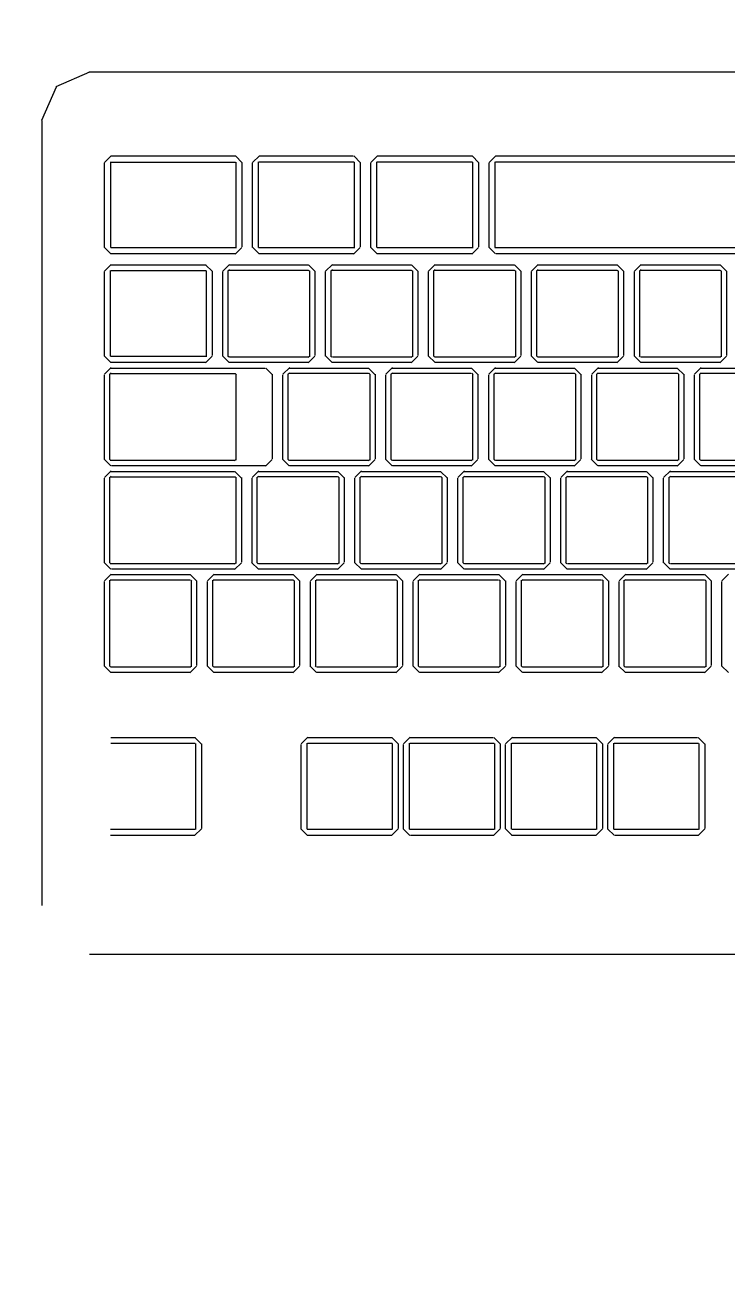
# Model space of a CAD drawing. Header units: millimetres. Extents: x 0 to 9483559, y -180456 to 305735.
# Drawn here: x 407246.4 to 407377.1, y 285868.6 to 286102.9 of the extents above; entities that cross this region are included whole.
import ezdxf

# ---------------------------------------------------------------- set-up
doc = ezdxf.new("R2010")
doc.units = ezdxf.units.MM
doc.layers.add('EI_DIMS_DETAIL', color=7, linetype='Continuous')
doc.layers.add('ТХ_ОБЩЕЕ', color=7, linetype='Continuous', lineweight=0, true_color=0x7b7b7b)
doc.styles.get("Standard").update_dxf_attribs({"font": 'GOST.TTF'})
doc.dimstyles.get("Standard").update_dxf_attribs({"dimtxt": 250, "dimasz": 150, "dimexe": 0.18, "dimexo": 0.0625, "dimgap": 100, "dimtad": 1, "dimdec": 0, "dimrnd": 5, "dimzin": 0, "dimdsep": 46, "dimtxsty": 'Standard', "dimcen": 0.09, "dimadec": 0, "dimazin": 0, "dimtfac": 1, "dimtdec": 0, "dimtofl": 0, "dimtmove": 0, "dimatfit": 3, "dimfxl": 1, "dimtolj": 1, "dimtzin": 0, "dimarcsym": 0})

# ---------------------------------------------------------------- blocks, each defined once
blk = doc.blocks.new('table oborud')
at = {"layer": 'ТХ_ОБЩЕЕ'}
for points in [[(743593.61, 689716.76), (743447.36, 689716.76)], [(743599.83, 689714.11), (743593.58, 689716.86)], [(743602.61, 689707.91), (743599.86, 689714.16)], [(743438.31, 689707.91), (743438.31, 689265.16)], [(743602.61, 689265.29), (743602.61, 689708.04)], [(743460.41, 689688.26), (743460.41, 689704.01)], [(743461.51, 689688.24), (743461.51, 689703.99)], [(743477.56, 689703.94), (743477.56, 689688.19)], [(743478.66, 689703.91), (743478.66, 689688.16)], [(743490.76, 689703.91), (743492.01, 689705.16)], [(743490.76, 689689.14), (743490.76, 689703.89)], [(743491.76, 689703.94), (743492.01, 689704.19)], [(743491.93, 689704.11), (743507.93, 689704.11)], [(743491.96, 689705.11), (743507.71, 689705.11)], [(743507.81, 689705.11), (743509.06, 689703.86)], [(743507.83, 689704.11), (743508.08, 689703.86)], [(743508.01, 689703.94), (743508.01, 689689.19)], [(743509.01, 689703.91), (743509.01, 689689.16)], [(743510.01, 689703.91), (743511.26, 689705.16)], [(743511.01, 689703.94), (743511.26, 689704.19)], [(743511.01, 689680.79), (743511.01, 689704.04)], [(743511.16, 689704.09), (743527.16, 689704.09)], [(743511.18, 689705.11), (743526.93, 689705.11)], [(743527.06, 689705.11), (743528.31, 689703.86)], [(743527.08, 689704.09), (743527.33, 689703.84)], [(743527.23, 689703.94), (743527.23, 689680.69)], [(743528.23, 689703.91), (743528.23, 689680.91)], [(743529.23, 689703.91), (743530.48, 689705.16)], [(743530.26, 689703.94), (743530.51, 689704.19)], [(743530.26, 689680.79), (743530.26, 689704.04)], [(743530.41, 689704.09), (743546.41, 689704.09)], [(743530.43, 689705.11), (743546.18, 689705.11)], [(743546.31, 689705.11), (743547.56, 689703.86)], [(743546.33, 689704.09), (743546.58, 689703.84)], [(743546.48, 689703.94), (743546.48, 689680.69)], [(743547.48, 689703.91), (743547.48, 689675.16)], [(743548.48, 689703.91), (743549.73, 689705.16)], [(743548.48, 689686.19), (743548.48, 689703.94)], [(743549.61, 689686.21), (743549.61, 689703.96)], [(743549.61, 689703.94), (743549.61, 689703.94)], [(743549.66, 689703.99), (743565.66, 689703.99)], [(743549.68, 689705.11), (743565.43, 689705.11)], [(743565.53, 689705.11), (743566.78, 689703.86)], [(743565.58, 689703.99), (743565.58, 689703.99)], [(743565.63, 689703.94), (743565.63, 689686.19)], [(743566.73, 689703.91), (743566.73, 689686.16)], [(743568.73, 689703.91), (743569.98, 689705.16)], [(743568.73, 689680.71), (743568.73, 689703.96)], [(743569.88, 689703.94), (743569.88, 689703.94)], [(743569.88, 689680.66), (743569.88, 689703.91)], [(743569.91, 689703.94), (743585.91, 689703.94)], [(743569.93, 689705.11), (743585.68, 689705.11)], [(743585.78, 689705.11), (743587.03, 689703.86)], [(743585.83, 689703.94), (743585.83, 689680.69)], [(743586.98, 689703.91), (743586.98, 689680.66)], [(743491.76, 689689.11), (743491.76, 689703.86)], [(743510.01, 689680.81), (743510.01, 689703.81)], [(743529.23, 689675.06), (743529.23, 689703.81)], [(743461.61, 689687.06), (743460.36, 689688.31)], [(743477.51, 689688.16), (743461.51, 689688.16)], [(743461.58, 689688.16), (743461.58, 689688.16)], [(743478.66, 689688.26), (743477.41, 689687.01)], [(743477.56, 689688.24), (743477.56, 689688.24)], [(743491.96, 689687.94), (743490.71, 689689.19)], [(743491.93, 689688.94), (743491.68, 689689.19)], [(743507.83, 689688.94), (743491.83, 689688.94)], [(743507.81, 689687.94), (743492.06, 689687.94)], [(743509.01, 689689.14), (743507.76, 689687.89)], [(743508.01, 689689.11), (743507.76, 689688.86)], [(743477.46, 689687.06), (743461.71, 689687.06)], [(743490.76, 689684.74), (743492.01, 689685.99)], [(743491.96, 689685.94), (743507.71, 689685.94)], [(743507.81, 689685.94), (743509.06, 689684.69)], [(743549.68, 689685.06), (743548.43, 689686.31)], [(743565.58, 689686.19), (743549.58, 689686.19)], [(743549.66, 689686.19), (743549.66, 689686.19)], [(743566.73, 689686.26), (743565.48, 689685.01)], [(743565.63, 689686.24), (743565.63, 689686.24)], [(743490.76, 689669.96), (743490.76, 689684.71)], [(743491.76, 689684.76), (743492.01, 689685.01)], [(743491.76, 689669.94), (743491.76, 689684.69)], [(743491.93, 689684.94), (743507.93, 689684.94)], [(743507.83, 689684.94), (743508.08, 689684.69)], [(743508.01, 689684.76), (743508.01, 689670.01)], [(743509.01, 689684.74), (743509.01, 689669.99)], [(743548.48, 689681.89), (743549.73, 689683.14)], [(743549.68, 689683.06), (743565.43, 689683.06)], [(743565.53, 689685.06), (743549.78, 689685.06)], [(743565.53, 689683.06), (743566.78, 689681.81)], [(743511.18, 689679.61), (743509.93, 689680.86)], [(743511.16, 689680.64), (743510.91, 689680.89)], [(743527.08, 689680.64), (743511.08, 689680.64)], [(743528.23, 689680.81), (743526.98, 689679.56)], [(743527.23, 689680.79), (743526.98, 689680.54)], [(743530.41, 689680.64), (743530.16, 689680.89)], [(743546.33, 689680.64), (743530.33, 689680.64)], [(743546.48, 689680.79), (743546.23, 689680.54)], [(743548.48, 689667.11), (743548.48, 689681.86)], [(743549.48, 689681.91), (743549.73, 689682.16)], [(743549.48, 689667.09), (743549.48, 689681.84)], [(743549.66, 689682.06), (743565.66, 689682.06)], [(743565.56, 689682.06), (743565.81, 689681.81)], [(743565.73, 689681.91), (743565.73, 689667.16)], [(743566.73, 689681.89), (743566.73, 689667.14)], [(743569.93, 689679.51), (743568.68, 689680.76)], [(743585.83, 689680.66), (743569.83, 689680.66)], [(743569.91, 689680.66), (743569.91, 689680.66)], [(743586.98, 689680.71), (743585.73, 689679.46)], [(743527.06, 689679.61), (743511.31, 689679.61)], [(743585.78, 689679.51), (743570.03, 689679.51)], [(743510.01, 689676.44), (743511.26, 689677.69)], [(743510.01, 689661.66), (743510.01, 689676.41)], [(743510.98, 689676.46), (743511.23, 689676.71)], [(743510.98, 689661.64), (743510.98, 689676.39)], [(743511.16, 689676.64), (743527.16, 689676.64)], [(743511.18, 689677.61), (743526.93, 689677.61)], [(743527.06, 689677.61), (743528.31, 689676.36)], [(743527.08, 689676.64), (743527.33, 689676.39)], [(743527.26, 689676.46), (743527.26, 689661.71)], [(743528.23, 689676.44), (743528.23, 689661.69)], [(743568.73, 689676.31), (743569.98, 689677.56)], [(743568.73, 689658.59), (743568.73, 689676.34)], [(743569.86, 689658.64), (743569.86, 689676.39)], [(743569.86, 689676.36), (743569.86, 689676.36)], [(743569.91, 689676.39), (743585.91, 689676.39)], [(743569.93, 689677.51), (743585.68, 689677.51)], [(743585.78, 689677.51), (743587.03, 689676.26)], [(743585.83, 689676.39), (743585.83, 689676.39)], [(743585.88, 689676.36), (743585.88, 689658.61)], [(743586.98, 689676.31), (743586.98, 689658.81)], [(743530.43, 689673.86), (743529.18, 689675.11)], [(743546.31, 689673.86), (743530.56, 689673.86)], [(743547.48, 689675.06), (743546.23, 689673.81)], [(743529.23, 689670.69), (743530.48, 689671.94)], [(743530.43, 689671.86), (743546.18, 689671.86)], [(743546.31, 689671.86), (743547.56, 689670.61)], [(743491.96, 689668.76), (743490.71, 689670.01)], [(743491.93, 689669.76), (743491.68, 689670.01)], [(743507.83, 689669.76), (743491.83, 689669.76)], [(743507.81, 689668.76), (743492.06, 689668.76)], [(743509.01, 689669.96), (743507.76, 689668.71)], [(743508.01, 689669.94), (743507.76, 689669.69)], [(743529.23, 689655.91), (743529.23, 689670.66)], [(743530.23, 689670.71), (743530.48, 689670.96)], [(743530.23, 689655.89), (743530.23, 689670.64)], [(743530.41, 689670.89), (743546.41, 689670.89)], [(743546.33, 689670.89), (743546.58, 689670.64)], [(743546.51, 689670.71), (743546.51, 689655.96)], [(743547.48, 689670.69), (743547.48, 689655.94)], [(743460.41, 689667.26), (743461.66, 689668.51)], [(743460.41, 689651.61), (743460.41, 689667.36)], [(743461.51, 689651.59), (743461.51, 689667.34)], [(743461.51, 689667.29), (743461.51, 689667.29)], [(743461.58, 689667.34), (743477.58, 689667.34)], [(743461.61, 689668.46), (743477.36, 689668.46)], [(743477.46, 689668.46), (743478.71, 689667.21)], [(743477.51, 689667.34), (743477.51, 689667.34)], [(743477.56, 689667.29), (743477.56, 689651.54)], [(743478.66, 689667.26), (743478.66, 689651.51)], [(743490.76, 689665.59), (743492.01, 689666.84)], [(743491.96, 689666.76), (743507.71, 689666.76)], [(743507.81, 689666.76), (743509.06, 689665.51)], [(743549.68, 689665.91), (743548.43, 689667.16)], [(743549.66, 689666.91), (743549.41, 689667.16)], [(743565.56, 689666.91), (743549.56, 689666.91)], [(743566.73, 689667.11), (743565.48, 689665.86)], [(743565.73, 689667.09), (743565.48, 689666.84)], [(743490.76, 689650.79), (743490.76, 689665.54)], [(743491.76, 689665.61), (743492.01, 689665.86)], [(743491.76, 689650.76), (743491.76, 689665.51)], [(743491.93, 689665.76), (743507.93, 689665.76)], [(743507.83, 689665.76), (743508.08, 689665.51)], [(743508.01, 689665.61), (743508.01, 689650.86)], [(743509.01, 689665.59), (743509.01, 689650.84)], [(743565.53, 689665.91), (743549.78, 689665.91)], [(743511.18, 689660.46), (743509.93, 689661.71)], [(743511.16, 689661.46), (743510.91, 689661.71)], [(743548.48, 689662.71), (743549.73, 689663.96)], [(743548.48, 689647.94), (743548.48, 689662.69)], [(743549.48, 689662.74), (743549.73, 689662.99)], [(743549.48, 689647.91), (743549.48, 689662.66)], [(743549.66, 689662.91), (743565.66, 689662.91)], [(743549.68, 689663.91), (743565.43, 689663.91)], [(743565.53, 689663.91), (743566.78, 689662.66)], [(743565.56, 689662.91), (743565.81, 689662.66)], [(743565.73, 689662.74), (743565.73, 689647.99)], [(743566.73, 689662.71), (743566.73, 689647.96)], [(743527.08, 689661.46), (743511.08, 689661.46)], [(743527.06, 689660.46), (743511.31, 689660.46)], [(743528.23, 689661.66), (743526.98, 689660.41)], [(743527.26, 689661.64), (743527.01, 689661.39)], [(743510.01, 689657.26), (743511.26, 689658.51)], [(743510.01, 689642.49), (743510.01, 689657.24)], [(743510.98, 689657.29), (743511.23, 689657.54)], [(743510.98, 689642.46), (743510.98, 689657.21)], [(743511.16, 689657.46), (743527.16, 689657.46)], [(743511.18, 689658.46), (743526.93, 689658.46)], [(743527.06, 689658.46), (743528.31, 689657.21)], [(743527.08, 689657.46), (743527.33, 689657.21)], [(743527.26, 689657.29), (743527.26, 689642.54)], [(743528.23, 689657.26), (743528.23, 689642.51)], [(743569.93, 689657.49), (743568.68, 689658.74)], [(743585.83, 689658.59), (743569.83, 689658.59)], [(743569.91, 689658.59), (743569.91, 689658.59)], [(743585.78, 689657.49), (743570.03, 689657.49)], [(743586.98, 689658.69), (743585.73, 689657.44)], [(743585.88, 689658.64), (743585.88, 689658.64)], [(743530.43, 689654.71), (743529.18, 689655.96)], [(743530.41, 689655.71), (743530.16, 689655.96)], [(743546.33, 689655.71), (743530.33, 689655.71)], [(743546.31, 689654.71), (743530.56, 689654.71)], [(743547.48, 689655.91), (743546.23, 689654.66)], [(743546.51, 689655.89), (743546.26, 689655.64)], [(743568.73, 689654.29), (743569.98, 689655.54)], [(743569.93, 689655.49), (743585.68, 689655.49)], [(743585.78, 689655.49), (743587.03, 689654.24)], [(743529.23, 689651.51), (743530.48, 689652.76)], [(743530.43, 689652.71), (743546.18, 689652.71)], [(743546.31, 689652.71), (743547.56, 689651.46)], [(743568.73, 689636.56), (743568.73, 689654.31)], [(743569.86, 689636.59), (743569.86, 689654.34)], [(743569.86, 689654.31), (743569.86, 689654.31)], [(743569.91, 689654.36), (743585.91, 689654.36)], [(743585.83, 689654.36), (743585.83, 689654.36)], [(743585.88, 689654.31), (743585.88, 689636.56)], [(743586.98, 689654.29), (743586.98, 689636.54)], [(743461.61, 689650.41), (743460.36, 689651.66)], [(743477.51, 689651.51), (743461.51, 689651.51)], [(743461.58, 689651.51), (743461.58, 689651.51)], [(743477.46, 689650.41), (743461.71, 689650.41)], [(743478.66, 689651.61), (743477.41, 689650.36)], [(743477.56, 689651.59), (743477.56, 689651.59)], [(743491.96, 689649.61), (743490.71, 689650.86)], [(743491.93, 689650.61), (743491.68, 689650.86)], [(743507.83, 689650.61), (743491.83, 689650.61)], [(743509.01, 689650.79), (743507.76, 689649.54)], [(743508.01, 689650.76), (743507.76, 689650.51)], [(743529.23, 689636.74), (743529.23, 689651.49)], [(743530.23, 689651.54), (743530.48, 689651.79)], [(743530.23, 689636.71), (743530.23, 689651.46)], [(743530.41, 689651.71), (743546.41, 689651.71)], [(743546.33, 689651.71), (743546.58, 689651.46)], [(743546.51, 689651.54), (743546.51, 689636.79)], [(743547.48, 689651.51), (743547.48, 689636.76)], [(743460.41, 689648.21), (743461.66, 689649.46)], [(743460.41, 689632.59), (743460.41, 689648.09)], [(743461.51, 689632.54), (743461.51, 689648.29)], [(743461.51, 689648.26), (743461.51, 689648.26)], [(743461.58, 689648.31), (743477.58, 689648.31)], [(743461.61, 689649.41), (743477.36, 689649.41)], [(743477.46, 689649.41), (743478.71, 689648.16)], [(743477.51, 689648.31), (743477.51, 689648.31)], [(743477.56, 689648.26), (743477.56, 689632.51)], [(743478.66, 689648.21), (743478.66, 689632.71)], [(743490.76, 689646.41), (743492.01, 689647.66)], [(743507.81, 689649.61), (743492.06, 689649.61)], [(743549.68, 689646.74), (743548.43, 689647.99)], [(743549.66, 689647.74), (743549.41, 689647.99)], [(743565.56, 689647.74), (743549.56, 689647.74)], [(743566.73, 689647.94), (743565.48, 689646.69)], [(743565.73, 689647.91), (743565.48, 689647.66)], [(743490.76, 689631.64), (743490.76, 689646.39)], [(743491.76, 689646.44), (743492.01, 689646.69)], [(743491.76, 689631.61), (743491.76, 689646.36)], [(743491.93, 689646.61), (743507.93, 689646.61)], [(743491.96, 689647.61), (743507.71, 689647.61)], [(743507.81, 689647.61), (743509.06, 689646.36)], [(743507.83, 689646.61), (743508.08, 689646.36)], [(743508.01, 689646.44), (743508.01, 689631.69)], [(743509.01, 689646.41), (743509.01, 689631.66)], [(743565.53, 689646.74), (743549.78, 689646.74)], [(743548.48, 689643.54), (743549.73, 689644.79)], [(743548.48, 689628.76), (743548.48, 689643.51)], [(743549.48, 689643.56), (743549.73, 689643.81)], [(743549.48, 689628.74), (743549.48, 689643.49)], [(743549.66, 689643.74), (743565.66, 689643.74)], [(743549.68, 689644.74), (743565.43, 689644.74)], [(743565.53, 689644.74), (743566.78, 689643.49)], [(743565.56, 689643.74), (743565.81, 689643.49)], [(743565.73, 689643.56), (743565.73, 689628.81)], [(743566.73, 689643.54), (743566.73, 689628.79)], [(743511.18, 689641.29), (743509.93, 689642.54)], [(743511.16, 689642.29), (743510.91, 689642.54)], [(743527.08, 689642.29), (743511.08, 689642.29)], [(743527.06, 689641.29), (743511.31, 689641.29)], [(743528.23, 689642.49), (743526.98, 689641.24)], [(743527.26, 689642.46), (743527.01, 689642.21)], [(743510.01, 689638.09), (743511.26, 689639.34)], [(743510.98, 689638.11), (743511.23, 689638.36)], [(743511.16, 689638.29), (743527.16, 689638.29)], [(743511.18, 689639.29), (743526.93, 689639.29)], [(743527.06, 689639.29), (743528.31, 689638.04)], [(743527.08, 689638.29), (743527.33, 689638.04)], [(743510.01, 689623.31), (743510.01, 689638.06)], [(743510.98, 689623.29), (743510.98, 689638.04)], [(743527.26, 689638.11), (743527.26, 689623.36)], [(743528.23, 689638.09), (743528.23, 689623.34)], [(743530.43, 689635.54), (743529.18, 689636.79)], [(743530.41, 689636.54), (743530.16, 689636.79)], [(743546.33, 689636.54), (743530.33, 689636.54)], [(743547.48, 689636.74), (743546.23, 689635.49)], [(743546.51, 689636.71), (743546.26, 689636.46)], [(743569.93, 689635.46), (743568.68, 689636.71)], [(743585.83, 689636.56), (743569.83, 689636.56)], [(743569.91, 689636.56), (743569.91, 689636.56)], [(743586.98, 689636.64), (743585.73, 689635.39)], [(743585.88, 689636.61), (743585.88, 689636.61)], [(743529.23, 689632.34), (743530.48, 689633.59)], [(743546.31, 689635.54), (743530.56, 689635.54)], [(743585.78, 689635.46), (743570.03, 689635.46)], [(743461.61, 689631.39), (743460.36, 689632.64)], [(743477.51, 689632.49), (743461.51, 689632.49)], [(743461.58, 689632.49), (743461.58, 689632.49)], [(743477.46, 689631.39), (743461.71, 689631.39)], [(743478.66, 689632.59), (743477.41, 689631.34)], [(743477.56, 689632.54), (743477.56, 689632.54)], [(743491.96, 689630.44), (743490.71, 689631.69)], [(743491.93, 689631.44), (743491.68, 689631.69)], [(743507.83, 689631.44), (743491.83, 689631.44)], [(743509.01, 689631.64), (743507.76, 689630.39)], [(743508.01, 689631.61), (743507.76, 689631.36)], [(743529.23, 689617.56), (743529.23, 689632.31)], [(743530.23, 689632.36), (743530.48, 689632.61)], [(743530.23, 689617.54), (743530.23, 689632.29)], [(743530.41, 689632.54), (743546.41, 689632.54)], [(743530.43, 689633.54), (743546.18, 689633.54)], [(743546.31, 689633.54), (743547.56, 689632.29)], [(743546.33, 689632.54), (743546.58, 689632.29)], [(743546.51, 689632.36), (743546.51, 689617.61)], [(743547.48, 689632.34), (743547.48, 689617.59)], [(743568.73, 689632.26), (743569.98, 689633.51)], [(743568.73, 689523.16), (743568.73, 689632.16)], [(743569.86, 689523.14), (743569.86, 689632.39)], [(743569.86, 689632.29), (743569.86, 689632.29)], [(743569.91, 689632.34), (743585.91, 689632.34)], [(743569.93, 689633.46), (743585.68, 689633.46)], [(743585.78, 689633.46), (743587.03, 689632.21)], [(743585.83, 689632.34), (743585.83, 689632.34)], [(743585.86, 689632.29), (743585.86, 689523.04)], [(743586.98, 689632.26), (743586.98, 689523.26)], [(743460.41, 689629.19), (743461.66, 689630.44)], [(743460.41, 689613.54), (743460.41, 689629.29)], [(743461.51, 689613.51), (743461.51, 689629.26)], [(743461.51, 689629.21), (743461.51, 689629.21)], [(743461.58, 689629.29), (743477.58, 689629.29)], [(743461.61, 689630.39), (743477.36, 689630.39)], [(743477.46, 689630.39), (743478.71, 689629.14)], [(743477.51, 689629.29), (743477.51, 689629.29)], [(743477.56, 689629.21), (743477.56, 689613.46)], [(743478.66, 689629.19), (743478.66, 689613.44)], [(743507.81, 689630.44), (743492.06, 689630.44)], [(743490.76, 689627.24), (743492.01, 689628.49)], [(743490.76, 689612.46), (743490.76, 689627.21)], [(743491.76, 689627.26), (743492.01, 689627.51)], [(743491.76, 689612.44), (743491.76, 689627.19)], [(743491.93, 689627.44), (743507.93, 689627.44)], [(743491.96, 689628.44), (743507.71, 689628.44)], [(743507.81, 689628.44), (743509.06, 689627.19)], [(743507.83, 689627.44), (743508.08, 689627.19)], [(743508.01, 689627.26), (743508.01, 689612.51)], [(743509.01, 689627.24), (743509.01, 689612.49)], [(743549.68, 689627.56), (743548.43, 689628.81)], [(743549.66, 689628.56), (743549.41, 689628.81)], [(743565.56, 689628.56), (743549.56, 689628.56)], [(743565.53, 689627.56), (743549.78, 689627.56)], [(743566.73, 689628.76), (743565.48, 689627.51)], [(743565.73, 689628.74), (743565.48, 689628.49)], [(743548.48, 689624.39), (743549.73, 689625.64)], [(743548.48, 689609.61), (743548.48, 689624.36)], [(743549.48, 689624.41), (743549.73, 689624.66)], [(743549.48, 689609.59), (743549.48, 689624.34)], [(743549.66, 689624.59), (743565.66, 689624.59)], [(743549.68, 689625.56), (743565.43, 689625.56)], [(743565.53, 689625.56), (743566.78, 689624.31)], [(743565.56, 689624.59), (743565.81, 689624.34)], [(743565.73, 689624.41), (743565.73, 689609.66)], [(743566.73, 689624.39), (743566.73, 689609.64)], [(743511.18, 689622.11), (743509.93, 689623.36)], [(743511.16, 689623.11), (743510.91, 689623.36)], [(743527.08, 689623.11), (743511.08, 689623.11)], [(743527.06, 689622.11), (743511.31, 689622.11)], [(743528.23, 689623.31), (743526.98, 689622.06)], [(743527.26, 689623.29), (743527.01, 689623.04)], [(743510.01, 689618.94), (743511.26, 689620.19)], [(743511.18, 689620.11), (743526.93, 689620.11)], [(743527.06, 689620.11), (743528.31, 689618.86)], [(743510.01, 689604.16), (743510.01, 689618.91)], [(743510.98, 689618.96), (743511.23, 689619.21)], [(743510.98, 689604.14), (743510.98, 689618.89)], [(743511.16, 689619.14), (743527.16, 689619.14)], [(743527.08, 689619.14), (743527.33, 689618.89)], [(743527.26, 689618.96), (743527.26, 689604.21)], [(743528.23, 689618.94), (743528.23, 689604.19)], [(743530.43, 689616.36), (743529.18, 689617.61)], [(743530.41, 689617.36), (743530.16, 689617.61)], [(743546.33, 689617.36), (743530.33, 689617.36)], [(743547.48, 689617.56), (743546.23, 689616.31)], [(743546.51, 689617.54), (743546.26, 689617.29)], [(743546.31, 689616.36), (743530.56, 689616.36)], [(743461.61, 689612.34), (743460.36, 689613.59)], [(743477.51, 689613.44), (743461.51, 689613.44)], [(743461.58, 689613.44), (743461.58, 689613.44)], [(743478.66, 689613.54), (743477.41, 689612.29)], [(743477.56, 689613.51), (743477.56, 689613.51)], [(743491.96, 689611.26), (743490.71, 689612.51)], [(743491.93, 689612.26), (743491.68, 689612.51)], [(743529.23, 689613.19), (743530.48, 689614.44)], [(743529.23, 689598.41), (743529.23, 689613.16)], [(743530.23, 689613.21), (743530.48, 689613.46)], [(743530.23, 689598.39), (743530.23, 689613.14)], [(743530.41, 689613.39), (743546.41, 689613.39)], [(743530.43, 689614.36), (743546.18, 689614.36)], [(743546.31, 689614.36), (743547.56, 689613.11)], [(743546.33, 689613.39), (743546.58, 689613.14)], [(743546.51, 689613.21), (743546.51, 689598.46)], [(743547.48, 689613.19), (743547.48, 689598.44)], [(743460.41, 689610.14), (743461.66, 689611.39)], [(743461.51, 689594.46), (743461.51, 689610.21)], [(743461.51, 689610.19), (743461.51, 689610.19)], [(743461.58, 689610.24), (743477.58, 689610.24)], [(743461.61, 689611.34), (743477.36, 689611.34)], [(743477.46, 689612.34), (743461.71, 689612.34)], [(743477.46, 689611.34), (743478.71, 689610.09)], [(743477.51, 689610.24), (743477.51, 689610.24)], [(743477.56, 689610.19), (743477.56, 689594.44)], [(743507.83, 689612.26), (743491.83, 689612.26)], [(743507.81, 689611.26), (743492.06, 689611.26)], [(743509.01, 689612.46), (743507.76, 689611.21)], [(743508.01, 689612.44), (743507.76, 689612.19)], [(743460.41, 689594.51), (743460.41, 689610.01)], [(743478.66, 689610.14), (743478.66, 689594.64)], [(743490.76, 689608.09), (743492.01, 689609.34)], [(743490.76, 689593.31), (743490.76, 689608.06)], [(743491.76, 689608.11), (743492.01, 689608.36)], [(743491.76, 689593.29), (743491.76, 689608.04)], [(743491.93, 689608.29), (743507.93, 689608.29)], [(743491.96, 689609.26), (743507.71, 689609.26)], [(743507.81, 689609.26), (743509.06, 689608.01)], [(743507.83, 689608.29), (743508.08, 689608.04)], [(743508.01, 689608.11), (743508.01, 689593.36)], [(743509.01, 689608.09), (743509.01, 689593.34)], [(743549.68, 689608.41), (743548.43, 689609.66)], [(743549.66, 689609.41), (743549.41, 689609.66)], [(743565.56, 689609.41), (743549.56, 689609.41)], [(743565.53, 689608.41), (743549.78, 689608.41)], [(743566.73, 689609.61), (743565.48, 689608.36)], [(743565.73, 689609.59), (743565.48, 689609.34)], [(743548.48, 689605.21), (743549.73, 689606.46)], [(743549.48, 689605.24), (743549.73, 689605.49)], [(743549.68, 689606.41), (743565.43, 689606.41)], [(743565.53, 689606.41), (743566.78, 689605.16)], [(743511.18, 689602.96), (743509.93, 689604.21)], [(743511.16, 689603.96), (743510.91, 689604.21)], [(743527.08, 689603.96), (743511.08, 689603.96)], [(743528.23, 689604.16), (743526.98, 689602.91)], [(743527.26, 689604.14), (743527.01, 689603.89)], [(743548.48, 689590.44), (743548.48, 689605.19)], [(743549.48, 689590.41), (743549.48, 689605.16)], [(743549.66, 689605.41), (743565.66, 689605.41)], [(743565.56, 689605.41), (743565.81, 689605.16)], [(743565.73, 689605.24), (743565.73, 689590.49)], [(743566.73, 689605.21), (743566.73, 689590.46)], [(743510.01, 689599.76), (743511.26, 689601.01)], [(743511.18, 689600.96), (743526.93, 689600.96)], [(743527.06, 689602.96), (743511.31, 689602.96)], [(743527.06, 689600.96), (743528.31, 689599.71)], [(743510.01, 689584.99), (743510.01, 689599.74)], [(743510.98, 689599.79), (743511.23, 689600.04)], [(743510.98, 689584.96), (743510.98, 689599.71)], [(743511.16, 689599.96), (743527.16, 689599.96)], [(743527.08, 689599.96), (743527.33, 689599.71)], [(743527.26, 689599.79), (743527.26, 689585.04)], [(743528.23, 689599.76), (743528.23, 689585.01)], [(743530.43, 689597.21), (743529.18, 689598.46)], [(743530.41, 689598.21), (743530.16, 689598.46)], [(743546.33, 689598.21), (743530.33, 689598.21)], [(743546.31, 689597.21), (743530.56, 689597.21)], [(743547.48, 689598.41), (743546.23, 689597.16)], [(743546.51, 689598.39), (743546.26, 689598.14)], [(743461.61, 689593.31), (743460.36, 689594.56)], [(743477.51, 689594.41), (743461.51, 689594.41)], [(743461.58, 689594.41), (743461.58, 689594.41)], [(743478.66, 689594.51), (743477.41, 689593.26)], [(743477.56, 689594.46), (743477.56, 689594.46)], [(743529.23, 689594.01), (743530.48, 689595.26)], [(743529.23, 689579.24), (743529.23, 689593.99)], [(743530.23, 689594.04), (743530.48, 689594.29)], [(743530.23, 689579.21), (743530.23, 689593.96)], [(743530.41, 689594.21), (743546.41, 689594.21)], [(743530.43, 689595.21), (743546.18, 689595.21)], [(743546.31, 689595.21), (743547.56, 689593.96)], [(743546.33, 689594.21), (743546.58, 689593.96)], [(743546.51, 689594.04), (743546.51, 689579.29)], [(743547.48, 689594.01), (743547.48, 689579.26)], [(743477.46, 689593.31), (743461.71, 689593.31)], [(743491.96, 689592.11), (743490.71, 689593.36)], [(743491.93, 689593.11), (743491.68, 689593.36)], [(743507.83, 689593.11), (743491.83, 689593.11)], [(743507.81, 689592.11), (743492.06, 689592.11)], [(743509.01, 689593.31), (743507.76, 689592.06)], [(743508.01, 689593.29), (743507.76, 689593.04)], [(743490.76, 689588.91), (743492.01, 689590.16)], [(743491.96, 689590.11), (743507.71, 689590.11)], [(743507.81, 689590.11), (743509.06, 689588.86)], [(743549.68, 689589.24), (743548.43, 689590.49)], [(743549.66, 689590.24), (743549.41, 689590.49)], [(743565.56, 689590.24), (743549.56, 689590.24)], [(743565.53, 689589.24), (743549.78, 689589.24)], [(743566.73, 689590.44), (743565.48, 689589.19)], [(743565.73, 689590.41), (743565.48, 689590.16)]]:
    blk.add_lwpolyline(points, dxfattribs=at)
blk = doc.blocks.new('*D396')
at = {"layer": 'Defpoints', "color": 0, "lineweight": 9, "ltscale": 100, "transparency": 16777216}
for p in [(403050.35, 300608.42), (403050.35, 300608.42), (404240.83, 298785.4), (412648.88, 297109.58), (407122.02, 285123.56)]:
    blk.add_point(p, dxfattribs=at)
at = {"layer": 'EI_DIMS_DETAIL', "color": 0, "lineweight": -2, "ltscale": 100, "transparency": 16777216}
blk.add_arc((403050.35, 300608.42), 2177.31, 288.68019, 336.02423, dxfattribs=at)
at = {"layer": 'EI_DIMS_DETAIL', "color": 0, "lineweight": 9, "ltscale": 100, "transparency": 16777216}
for points in [[(405016.61, 299733.04), (405062.97, 299714.31), (405095.98, 299862.75)], [(403754.89, 298521.87), (403740.52, 298569.76), (403604.04, 298502.69)]]:
    blk.add_solid(points, dxfattribs=at)
at = {"layer": 'EI_DIMS_DETAIL', "color": 0, "lineweight": 9, "ltscale": 100, "transparency": 16777216, "insert": (404365.53, 299165.7), "char_height": 250, "attachment_point": 5, "rotation": 42.3522}
blk.add_mtext('\\A1;55°', dxfattribs=at)
blk = doc.blocks.new('*D397')
at = {"layer": 'Defpoints', "color": 0, "lineweight": 9, "ltscale": 100, "transparency": 16777216}
for p in [(410728.18, 300625.96), (410737.65, 300623.47), (408405.34, 298770.36), (400968.76, 297033.73), (406535.18, 284688.2)]:
    blk.add_point(p, dxfattribs=at)
at = {"layer": 'EI_DIMS_DETAIL', "color": 0, "lineweight": -2, "ltscale": 100, "transparency": 16777216}
blk.add_arc((410739.39, 300630.08), 2984.35, 203.08766, 252.34615, dxfattribs=at)
at = {"layer": 'EI_DIMS_DETAIL', "color": 0, "lineweight": 9, "ltscale": 100, "transparency": 16777216}
for points in [[(407970.83, 299450.58), (408017.31, 299469.02), (407938.73, 299599.22)], [(409841.32, 297810.28), (409827.36, 297762.27), (409978.37, 297744.39)]]:
    blk.add_solid(points, dxfattribs=at)
at = {"layer": 'EI_DIMS_DETAIL', "color": 0, "lineweight": 9, "ltscale": 100, "transparency": 16777216, "insert": (408882.98, 298588.7), "char_height": 250, "attachment_point": 5, "rotation": 317.7169}
blk.add_mtext('\\A1;55°', dxfattribs=at)
blk = doc.blocks.new('*D398')
at = {"layer": 'Defpoints', "color": 0, "lineweight": 9, "ltscale": 100, "transparency": 16777216}
for p in [(410737.65, 300623.47), (410752.76, 300619.49), (412575.14, 298428.3), (410917.98, 297647.45), (406535.18, 284688.2)]:
    blk.add_point(p, dxfattribs=at)
at = {"layer": 'EI_DIMS_DETAIL', "color": 0, "lineweight": -2, "ltscale": 100, "transparency": 16777216}
blk.add_line((412575.18, 298428.25), (412653.84, 298333.68), dxfattribs=at)
blk.add_arc((410740.49, 300634.24), 2992.07, 258.09895, 306.87722, dxfattribs=at)
at = {"layer": 'EI_DIMS_DETAIL', "color": 0, "lineweight": 9, "ltscale": 100, "transparency": 16777216}
for points in [[(412520.53, 298260.44), (412551.53, 298221.2), (412653.73, 298333.81)], [(410117.69, 297682.17), (410129.22, 297730.82), (409977.5, 297741.09)]]:
    blk.add_solid(points, dxfattribs=at)
at = {"layer": 'EI_DIMS_DETAIL', "color": 0, "lineweight": 9, "ltscale": 100, "transparency": 16777216, "insert": (411338.81, 297932.73), "char_height": 250, "attachment_point": 5, "rotation": 12.4881}
blk.add_mtext('\\A1;55°', dxfattribs=at)

msp = doc.modelspace()

# ---------------------------------------------------------------- block references
at = {"lineweight": 9, "rotation": 90}
msp.add_blockref('table oborud', (1096966.32, -457508.44, 0), dxfattribs=at)

# ---------------------------------------------------------------- dimensions: what is measured, and where the dimension line sits
at = {"layer": 'EI_DIMS_DETAIL', "lineweight": 9, "ltscale": 100}
for base, line1, line2, picture, middle in [((408405.34, 298770.36), ((410737.65, 300623.47), (406535.18, 284688.2)), ((410728.18, 300625.96), (400968.76, 297033.73)), '*D397', (408882.98, 298588.7)), ((410917.98, 297647.45), ((410752.76, 300619.49), (412575.14, 298428.3)), ((410737.65, 300623.47), (406535.18, 284688.2)), '*D398', (411338.81, 297932.73)), ((404240.83, 298785.4), ((403050.35, 300608.42), (412648.88, 297109.58)), ((403050.35, 300608.42), (407122.02, 285123.56)), '*D396', (404365.53, 299165.7))]:
    dim = msp.add_angular_dim_2l(base=base, line1=line1, line2=line2, dimstyle='Standard', dxfattribs=at)
    dim.commit()
    dim.dimension.update_dxf_attribs({"geometry": picture, "text_midpoint": middle})

doc.saveas('drawing.dxf')
